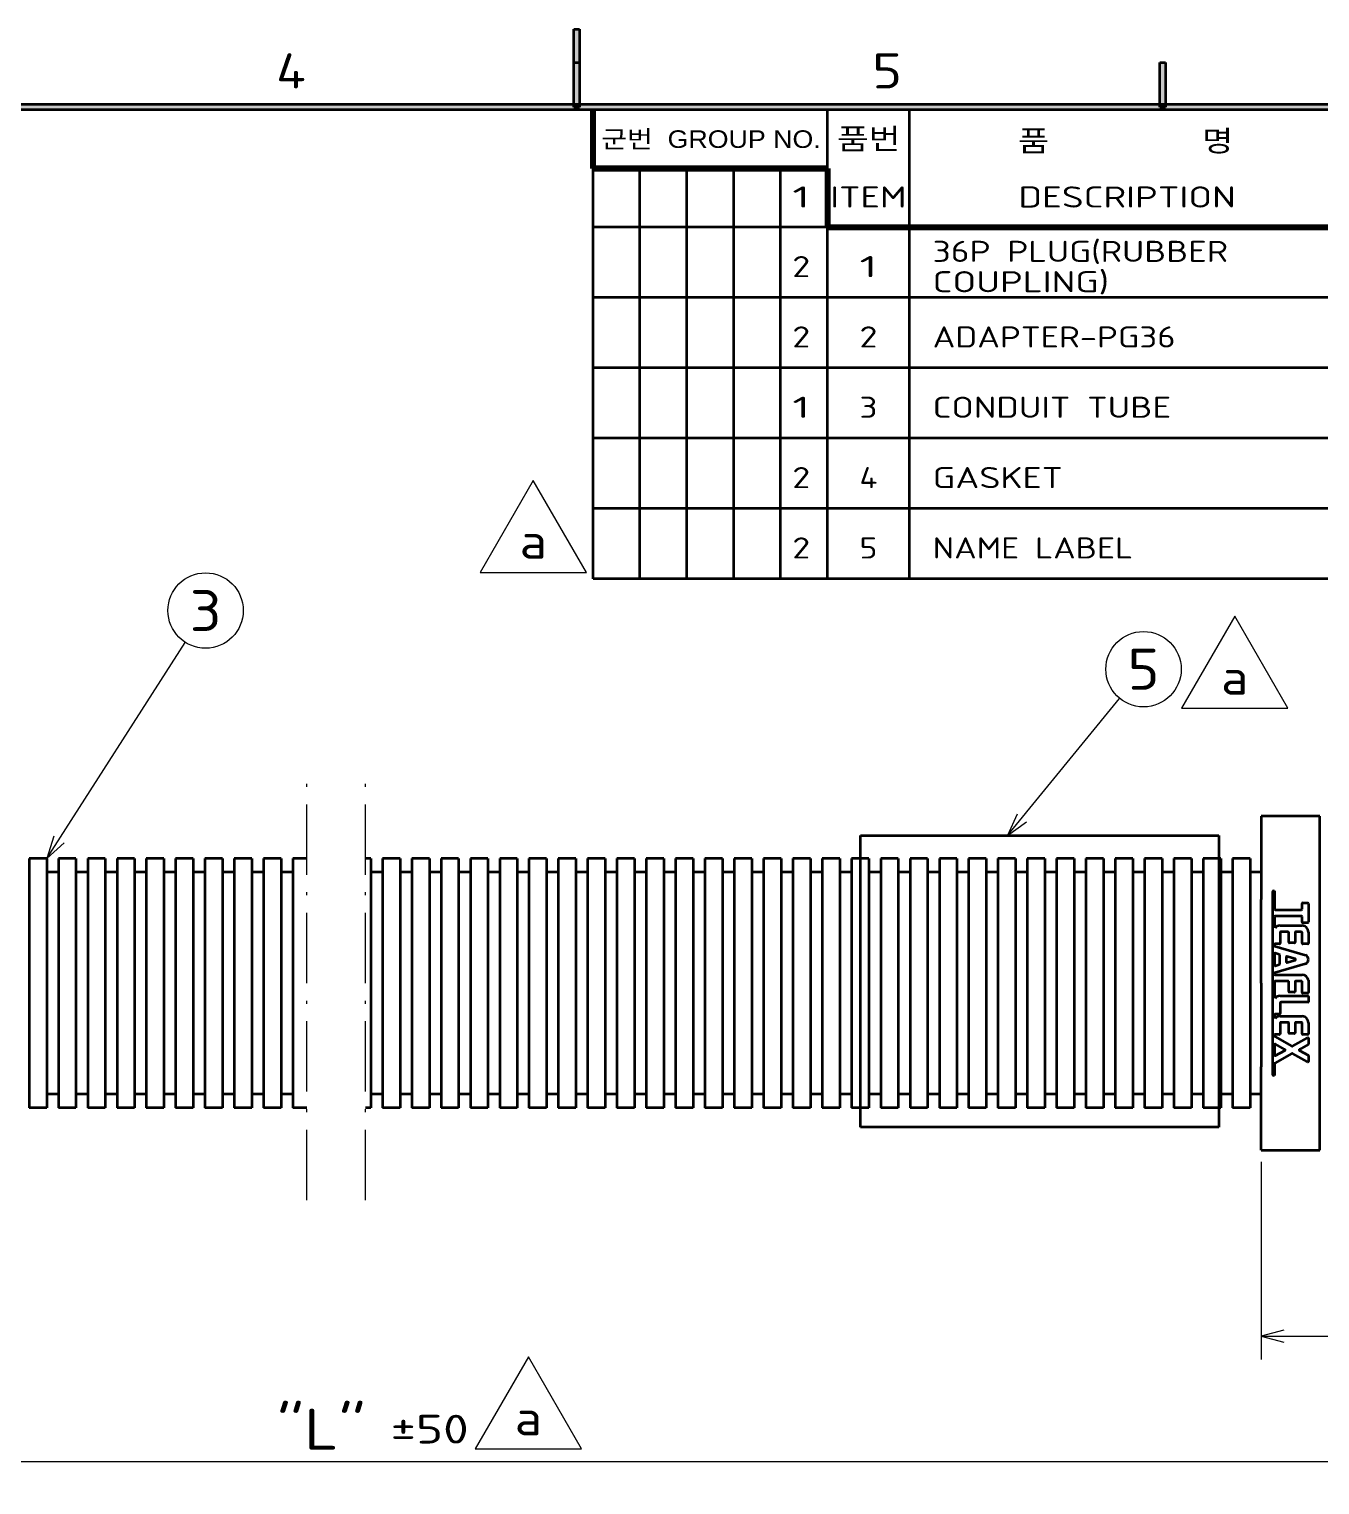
# Model space of a CAD drawing. Extents: x 23 to 417, y 3 to 294.
# Drawn here: x 173.3 to 283.4, y 169.5 to 293.7 of the extents above; entities that cross this region are included whole.
import ezdxf
from ezdxf.enums import TextEntityAlignment as Align

# ---------------------------------------------------------------- set-up
doc = ezdxf.new("R2010")
doc.units = 0
doc.linetypes.add('DASHDOT', pattern=[18.5, 12, -3, 0.5, -3])
doc.layers.get('0').update_dxf_attribs({"lineweight": 13})
doc.layers.add('3', color=7, linetype='Continuous', lineweight=13)
doc.layers.add('5', color=7, linetype='Continuous', lineweight=13)
doc.styles.get("Standard").update_dxf_attribs({"font": 'isocp.shx'})
doc.styles.add('굴림', font='Gulim.ttf')
doc.dimstyles.get("Standard").update_dxf_attribs({"dimtxt": 2.5, "dimasz": 2.5, "dimexe": 1.25, "dimexo": 0.625, "dimtad": 1, "dimtxsty": 'Standard', "dimcen": 2.5, "dimadec": 0, "dimazin": 0, "dimtfac": 1, "dimtmove": 0, "dimatfit": 0, "dimfxl": 0, "dimarcsym": 0})

# ---------------------------------------------------------------- blocks, each defined once
blk = doc.blocks.new('*D199')
at = {"color": 34, "lineweight": 13}
for p, q in [((45.72, 194.07), (45.72, 169.46)), ((353.94, 194.07), (353.94, 169.46)), ((45.72, 171.46), (353.94, 171.46))]:
    blk.add_line(p, q, dxfattribs=at)
for points in [[(47.65, 171.98), (45.72, 171.46), (47.65, 170.94)], [(352.01, 170.94), (353.94, 171.46), (352.01, 171.98)]]:
    blk.add_lwpolyline(points, dxfattribs=at)
for s, height, width, p, p2 in [('"L"', 3.5, 1.239293, (194.44, 172.46), (202.03, 172.46)), ('%%p50', 2.45, 1.394616, (204.13, 172.99), (210.8, 172.99))]:
    blk.add_text(s, height=height, dxfattribs=dict(at, width=width)).set_placement(p, p2, align=Align.FIT)
blk = doc.blocks.new('*D200')
at = {"color": 34, "lineweight": 13, "ltscale": 0.421525}
blk.add_line((278.4, 197.01), (278.4, 180.15), dxfattribs=at)
at = {"color": 34, "lineweight": 13, "ltscale": 0.348082}
blk.add_line((353.94, 194.07), (353.94, 180.15), dxfattribs=at)
at = {"color": 34, "lineweight": 13}
blk.add_line((278.4, 182.15), (353.94, 182.15), dxfattribs=at)
for points in [[(280.33, 182.67), (278.4, 182.15), (280.33, 181.63)], [(352.01, 181.63), (353.94, 182.15), (352.01, 182.67)]]:
    blk.add_lwpolyline(points, dxfattribs=at)
for s, height, width, p, p2 in [('155', 3.5, 1.524394, (307.01, 183.15), (316.57, 183.15)), ('/[6.3]', 3.5, 1.346365, (326.33, 183.15), (340.71, 183.15)), ('%%p50', 2.45, 1.394616, (318.67, 183.68), (325.33, 183.68))]:
    blk.add_text(s, height=height, dxfattribs=dict(at, width=width)).set_placement(p, p2, align=Align.FIT)
blk = doc.blocks.new('BLOCK4341')
at = {"layer": '3', "color": 7, "lineweight": 13}
blk.add_text('4', height=3, dxfattribs=at).set_placement((194.37, 288.59), (196.9, 288.59), align=Align.FIT)
blk = doc.blocks.new('BLOCK4343')
at = {"layer": '3', "color": 7, "lineweight": 13}
blk.add_text('5', height=3, dxfattribs=at).set_placement((245.22, 288.59), (247.76, 288.59), align=Align.FIT)
blk = doc.blocks.new('BLOCK4367')
at = {"layer": '5', "color": 7, "lineweight": 13}
blk.add_text('ITEM', height=1.8, dxfattribs=at).set_placement((241.64, 278.43), (248.14, 278.43), align=Align.FIT)
blk = doc.blocks.new('BLOCK4368')
at = {"layer": '5', "color": 7, "lineweight": 13}
blk.add_text('DESCRIPTION', height=1.8, dxfattribs=at).set_placement((257.68, 278.43), (276.23, 278.43), align=Align.FIT)
blk = doc.blocks.new('BLOCK4381')
at = {"layer": '5', "color": 7, "lineweight": 13}
for s, p, p2 in [('36P PLUG(RUBBER', (250.37, 273.79), (275.57, 273.79)), ('COUPLING)', (250.37, 271.2), (265.42, 271.2))]:
    blk.add_text(s, height=1.8, dxfattribs=at).set_placement(p, p2, align=Align.FIT)
blk = doc.blocks.new('BLOCK4383')
at = {"layer": '5', "color": 7, "lineweight": 13}
blk.add_text('1', height=1.8, dxfattribs=at).set_placement((244.13, 272.49), (245.66, 272.49), align=Align.FIT)
blk = doc.blocks.new('BLOCK4384')
at = {"layer": '5', "color": 7, "lineweight": 13}
blk.add_text('2', height=1.8, dxfattribs=at).set_placement((238.4, 272.49), (239.92, 272.49), align=Align.FIT)
blk = doc.blocks.new('BLOCK4385')
at = {"layer": '5', "color": 7, "lineweight": 13}
blk.add_text('1', height=1.8, dxfattribs=at).set_placement((238.4, 278.43), (239.92, 278.43), align=Align.FIT)
blk = doc.blocks.new('BLOCK4386')
at = {"layer": '5', "color": 7, "lineweight": 13}
blk.add_text('2', height=1.8, dxfattribs=at).set_placement((238.4, 266.49), (239.92, 266.49), align=Align.FIT)
blk = doc.blocks.new('BLOCK4387')
at = {"layer": '5', "color": 7, "lineweight": 13}
blk.add_text('2', height=1.8, dxfattribs=at).set_placement((244.13, 266.49), (245.66, 266.49), align=Align.FIT)
blk = doc.blocks.new('BLOCK4388')
at = {"layer": '5', "color": 7, "lineweight": 13}
blk.add_text('ADAPTER-PG36', height=1.8, dxfattribs=at).set_placement((250.37, 266.49), (271.09, 266.49), align=Align.FIT)
blk = doc.blocks.new('BLOCK4391')
at = {"layer": '5', "color": 7, "lineweight": 13}
blk.add_text('1', height=1.8, dxfattribs=at).set_placement((238.4, 260.49), (239.92, 260.49), align=Align.FIT)
blk = doc.blocks.new('BLOCK4392')
at = {"layer": '5', "color": 7, "lineweight": 13}
blk.add_text('3', height=1.8, dxfattribs=at).set_placement((244.13, 260.49), (245.66, 260.49), align=Align.FIT)
blk = doc.blocks.new('BLOCK4393')
at = {"layer": '5', "color": 7, "lineweight": 13}
blk.add_text('CONDUIT TUBE', height=1.8, dxfattribs=at).set_placement((250.37, 260.49), (270.72, 260.49), align=Align.FIT)
blk = doc.blocks.new('BLOCK4395')
at = {"layer": '5', "color": 7, "lineweight": 13}
blk.add_text('2', height=1.8, dxfattribs=at).set_placement((238.4, 254.49), (239.92, 254.49), align=Align.FIT)
blk = doc.blocks.new('BLOCK4396')
at = {"layer": '5', "color": 7, "lineweight": 13}
blk.add_text('4', height=1.8, dxfattribs=at).set_placement((244.13, 254.49), (245.66, 254.49), align=Align.FIT)
blk = doc.blocks.new('BLOCK4397')
at = {"layer": '5', "color": 7, "lineweight": 13}
blk.add_text('GASKET', height=1.8, dxfattribs=at).set_placement((250.37, 254.49), (261.47, 254.49), align=Align.FIT)
blk = doc.blocks.new('BLOCK4399')
at = {"layer": '5', "color": 7, "lineweight": 13}
blk.add_text('2', height=1.8, dxfattribs=at).set_placement((238.4, 248.49), (239.92, 248.49), align=Align.FIT)
blk = doc.blocks.new('BLOCK4400')
at = {"layer": '5', "color": 7, "lineweight": 13}
blk.add_text('5', height=1.8, dxfattribs=at).set_placement((244.13, 248.49), (245.66, 248.49), align=Align.FIT)
blk = doc.blocks.new('BLOCK4401')
at = {"layer": '5', "color": 7, "lineweight": 13}
blk.add_text('NAME LABEL', height=1.8, dxfattribs=at).set_placement((250.37, 248.49), (267.47, 248.49), align=Align.FIT)
blk = doc.blocks.new('BLOCK4407')
at = {"layer": '3', "color": 7, "lineweight": 5}
blk.add_solid([(410.24, 287.24), (409.76, 286.76), (30, 287.24), (30, 286.76)], dxfattribs=at)
blk = doc.blocks.new('BLOCK4424')
at = {"layer": '3', "color": 7, "lineweight": 5}
blk.add_solid([(220.24, 293.65), (219.76, 293.65), (220.24, 287), (219.76, 287)], dxfattribs=at)
blk = doc.blocks.new('BLOCK4425')
at = {"layer": '3', "color": 7, "lineweight": 5}
blk.add_solid([(220.24, 290.8), (219.76, 290.8), (220.24, 287), (219.76, 287)], dxfattribs=at)
blk = doc.blocks.new('BLOCK4427')
at = {"layer": '3', "color": 7, "lineweight": 5}
blk.add_solid([(270.24, 290.8), (269.76, 290.8), (270.24, 287), (269.76, 287)], dxfattribs=at)
blk = doc.blocks.new('BLOCK4496')
at = {"layer": '3', "color": 7, "lineweight": 5}
blk.add_solid([(270.24, 290.8), (269.76, 290.8), (270.24, 287), (269.76, 287)], dxfattribs=at)
blk = doc.blocks.new('BLOCK4497')
at = {"layer": '3', "color": 7, "lineweight": 5}
blk.add_solid([(270.24, 290.8), (269.76, 290.8), (270.24, 287), (269.76, 287)], dxfattribs=at)
blk = doc.blocks.new('BLOCK4498')
at = {"layer": '3', "color": 7, "lineweight": 5}
blk.add_solid([(270.24, 290.8), (269.76, 290.8), (270.24, 287), (269.76, 287)], dxfattribs=at)
blk = doc.blocks.new('BLOCK4499')
at = {"layer": '3', "color": 7, "lineweight": 5}
blk.add_solid([(270.24, 290.8), (269.76, 290.8), (270.24, 287), (269.76, 287)], dxfattribs=at)
blk = doc.blocks.new('BLOCK4502')
at = {"color": 7, "linetype": 'DASHDOT', "lineweight": 13}
for p, q in [((-296.29, -37), (-296.29, 37)), ((-286.29, -37), (-286.29, 37))]:
    blk.add_line(p, q, dxfattribs=at)
blk = doc.blocks.new('BLOCK4503')
at = {"color": 7, "lineweight": 13}
blk.add_lwpolyline([(-267.57, -79.47), (-249.45, -79.47), (-258.51, -63.78)], close=True, dxfattribs=at)
blk.add_text('a', height=6, dxfattribs=at).set_placement((-260.84, -77.15), (-256.18, -77.15), align=Align.FIT)
blk = doc.blocks.new('BLOCK4504')
at = {"color": 7, "lineweight": 13}
blk.add_lwpolyline([(-147.07, 46.9), (-128.95, 46.9), (-138.01, 62.59)], close=True, dxfattribs=at)
blk.add_text('a', height=6, dxfattribs=at).set_placement((-140.34, 49.22), (-135.68, 49.22), align=Align.FIT)
blk = doc.blocks.new('BLOCK4505')
at = {"color": 7, "lineweight": 13}
blk.add_lwpolyline([(-266.73, 70.09), (-248.61, 70.09), (-257.67, 85.78)], close=True, dxfattribs=at)
blk.add_text('a', height=6, dxfattribs=at).set_placement((-260, 72.41), (-255.34, 72.41), align=Align.FIT)
blk = doc.blocks.new('BLOCK4517')
at = {"color": 7, "lineweight": 13}
blk.add_line((-340.68, 21.25), (-317.04, 58.15), dxfattribs=at)
blk.add_lwpolyline([(-339.46, 25.06), (-340.68, 21.25), (-337.72, 23.95)], dxfattribs=at)
blk.add_circle((-313.57, 63.57), 6.43, dxfattribs=at)
blk.add_text('3', height=7, dxfattribs=at).set_placement((-316.29, 60.07), (-310.85, 60.07), align=Align.FIT)
blk = doc.blocks.new('BLOCK4520')
at = {"color": 7, "lineweight": 13}
blk.add_line((-176.76, 25.17), (-157.64, 48.59), dxfattribs=at)
blk.add_lwpolyline([(-175.12, 28.82), (-176.76, 25.17), (-173.51, 27.51)], dxfattribs=at)
blk.add_circle((-153.57, 53.57), 6.43, dxfattribs=at)
blk.add_text('5', height=7, dxfattribs=at).set_placement((-156.29, 50.07), (-150.85, 50.07), align=Align.FIT)
blk = doc.blocks.new('BLOCK4521')
at = {"color": 7, "lineweight": 35, "ltscale": 0.25}
for p, q in [((-123.48, 28.5), (-133.48, 28.5)), ((-133.48, -28.5), (-123.48, -28.5))]:
    blk.add_line(p, q, dxfattribs=at)
at = {"color": 7, "lineweight": 35, "ltscale": 0.35625}
for p, q in [((-133.48, 28.5), (-133.48, 14.25)), ((-123.48, 14.25), (-123.48, 28.5)), ((-133.48, 0), (-133.48, 14.25)), ((-123.48, 0), (-123.48, 14.25)), ((-133.48, 0), (-133.48, -14.25)), ((-133.48, -28.5), (-133.48, -14.25))]:
    blk.add_line(p, q, dxfattribs=at)
at = {"color": 7, "lineweight": 35, "ltscale": 0.276555}
for p, q in [((-343.68, 21.25), (-343.68, 10.19)), ((-340.68, 21.25), (-340.68, 10.19)), ((-338.68, 21.25), (-338.68, 10.19)), ((-335.68, 21.25), (-335.68, 10.19)), ((-333.68, 21.25), (-333.68, 10.19)), ((-330.68, 21.25), (-330.68, 10.19)), ((-328.68, 21.25), (-328.68, 10.19)), ((-325.68, 21.25), (-325.68, 10.19)), ((-323.68, 21.25), (-323.68, 10.19)), ((-320.68, 21.25), (-320.68, 10.19)), ((-318.68, 21.25), (-318.68, 10.19)), ((-315.68, 21.25), (-315.68, 10.19)), ((-313.68, 21.25), (-313.68, 10.19)), ((-310.68, 21.25), (-310.68, 10.19)), ((-308.68, 21.25), (-308.68, 10.19)), ((-305.68, 21.25), (-305.68, 10.19)), ((-303.68, 21.25), (-303.68, 10.19)), ((-300.68, 21.25), (-300.68, 10.19)), ((-298.68, 21.25), (-298.68, 10.19)), ((-285.4, 21.25), (-285.4, 10.19)), ((-283.4, 21.25), (-283.4, 10.19)), ((-280.4, 21.25), (-280.4, 10.19)), ((-278.4, 21.25), (-278.4, 10.19)), ((-275.4, 21.25), (-275.4, 10.19)), ((-273.4, 21.25), (-273.4, 10.19)), ((-270.4, 21.25), (-270.4, 10.19)), ((-268.4, 21.25), (-268.4, 10.19)), ((-265.4, 21.25), (-265.4, 10.19)), ((-263.4, 21.25), (-263.4, 10.19)), ((-260.4, 21.25), (-260.4, 10.19)), ((-258.4, 21.25), (-258.4, 10.19)), ((-255.4, 21.25), (-255.4, 10.19)), ((-253.4, 21.25), (-253.4, 10.19)), ((-250.4, 21.25), (-250.4, 10.19)), ((-248.4, 21.25), (-248.4, 10.19)), ((-245.4, 21.25), (-245.4, 10.19)), ((-243.4, 21.25), (-243.4, 10.19)), ((-240.4, 21.25), (-240.4, 10.19)), ((-238.4, 21.25), (-238.4, 10.19)), ((-235.4, 21.25), (-235.4, 10.19)), ((-233.4, 21.25), (-233.4, 10.19)), ((-230.4, 21.25), (-230.4, 10.19)), ((-228.4, 21.25), (-228.4, 10.19)), ((-225.4, 21.25), (-225.4, 10.19)), ((-223.4, 21.25), (-223.4, 10.19)), ((-220.4, 21.25), (-220.4, 10.19)), ((-218.4, 21.25), (-218.4, 10.19)), ((-215.4, 21.25), (-215.4, 10.19)), ((-213.4, 21.25), (-213.4, 10.19)), ((-210.4, 21.25), (-210.4, 10.19)), ((-208.4, 21.25), (-208.4, 10.19)), ((-205.4, 21.25), (-205.4, 10.19)), ((-203.4, 21.25), (-203.4, 10.19)), ((-200.4, 21.25), (-200.4, 10.19)), ((-198.4, 21.25), (-198.4, 10.19)), ((-195.4, 21.25), (-195.4, 10.19)), ((-193.4, 21.25), (-193.4, 10.19)), ((-190.4, 21.25), (-190.4, 10.19)), ((-188.4, 21.25), (-188.4, 10.19)), ((-185.4, 21.25), (-185.4, 10.19)), ((-183.4, 21.25), (-183.4, 10.19)), ((-180.4, 21.25), (-180.4, 10.19)), ((-178.4, 21.25), (-178.4, 10.19)), ((-175.4, 21.25), (-175.4, 10.19)), ((-173.4, 21.25), (-173.4, 10.19)), ((-170.4, 21.25), (-170.4, 10.19)), ((-168.4, 21.25), (-168.4, 10.19)), ((-165.4, 21.25), (-165.4, 10.19)), ((-163.4, 21.25), (-163.4, 10.19)), ((-160.4, 21.25), (-160.4, 10.19)), ((-158.4, 21.25), (-158.4, 10.19)), ((-155.4, 21.25), (-155.4, 10.19)), ((-153.4, 21.25), (-153.4, 10.19)), ((-150.4, 21.25), (-150.4, 10.19)), ((-148.4, 21.25), (-148.4, 10.19)), ((-145.4, 21.25), (-145.4, 10.19)), ((-143.4, 21.25), (-143.4, 10.19)), ((-140.4, 21.25), (-140.4, 10.19)), ((-138.4, 21.25), (-138.4, 10.19)), ((-135.4, 21.25), (-135.4, 10.19))]:
    blk.add_line(p, q, dxfattribs=at)
at = {"color": 7, "lineweight": 35, "ltscale": 0.075}
for p, q in [((-340.68, 21.25), (-343.68, 21.25)), ((-335.68, 21.25), (-338.68, 21.25)), ((-330.68, 21.25), (-333.68, 21.25)), ((-325.68, 21.25), (-328.68, 21.25)), ((-320.68, 21.25), (-323.68, 21.25)), ((-315.68, 21.25), (-318.68, 21.25)), ((-310.68, 21.25), (-313.68, 21.25)), ((-305.68, 21.25), (-308.68, 21.25)), ((-300.68, 21.25), (-303.68, 21.25)), ((-280.4, 21.25), (-283.4, 21.25)), ((-275.4, 21.25), (-278.4, 21.25)), ((-270.4, 21.25), (-273.4, 21.25)), ((-265.4, 21.25), (-268.4, 21.25)), ((-260.4, 21.25), (-263.4, 21.25)), ((-255.4, 21.25), (-258.4, 21.25)), ((-250.4, 21.25), (-253.4, 21.25)), ((-245.4, 21.25), (-248.4, 21.25)), ((-240.4, 21.25), (-243.4, 21.25)), ((-235.4, 21.25), (-238.4, 21.25)), ((-230.4, 21.25), (-233.4, 21.25)), ((-225.4, 21.25), (-228.4, 21.25)), ((-220.4, 21.25), (-223.4, 21.25)), ((-215.4, 21.25), (-218.4, 21.25)), ((-210.4, 21.25), (-213.4, 21.25)), ((-205.4, 21.25), (-208.4, 21.25)), ((-200.4, 21.25), (-203.4, 21.25)), ((-195.4, 21.25), (-198.4, 21.25)), ((-190.4, 21.25), (-193.4, 21.25)), ((-185.4, 21.25), (-188.4, 21.25)), ((-180.4, 21.25), (-183.4, 21.25)), ((-175.4, 21.25), (-178.4, 21.25)), ((-170.4, 21.25), (-173.4, 21.25)), ((-165.4, 21.25), (-168.4, 21.25)), ((-160.4, 21.25), (-163.4, 21.25)), ((-155.4, 21.25), (-158.4, 21.25)), ((-150.4, 21.25), (-153.4, 21.25)), ((-145.4, 21.25), (-148.4, 21.25)), ((-140.4, 21.25), (-143.4, 21.25)), ((-135.4, 21.25), (-138.4, 21.25)), ((-340.68, -21.25), (-343.68, -21.25)), ((-335.68, -21.25), (-338.68, -21.25)), ((-330.68, -21.25), (-333.68, -21.25)), ((-325.68, -21.25), (-328.68, -21.25)), ((-320.68, -21.25), (-323.68, -21.25)), ((-315.68, -21.25), (-318.68, -21.25)), ((-310.68, -21.25), (-313.68, -21.25)), ((-305.68, -21.25), (-308.68, -21.25)), ((-300.68, -21.25), (-303.68, -21.25)), ((-280.4, -21.25), (-283.4, -21.25)), ((-275.4, -21.25), (-278.4, -21.25)), ((-270.4, -21.25), (-273.4, -21.25)), ((-265.4, -21.25), (-268.4, -21.25)), ((-260.4, -21.25), (-263.4, -21.25)), ((-255.4, -21.25), (-258.4, -21.25)), ((-250.4, -21.25), (-253.4, -21.25)), ((-245.4, -21.25), (-248.4, -21.25)), ((-240.4, -21.25), (-243.4, -21.25)), ((-235.4, -21.25), (-238.4, -21.25)), ((-230.4, -21.25), (-233.4, -21.25)), ((-225.4, -21.25), (-228.4, -21.25)), ((-220.4, -21.25), (-223.4, -21.25)), ((-215.4, -21.25), (-218.4, -21.25)), ((-210.4, -21.25), (-213.4, -21.25)), ((-205.4, -21.25), (-208.4, -21.25)), ((-200.4, -21.25), (-203.4, -21.25)), ((-195.4, -21.25), (-198.4, -21.25)), ((-190.4, -21.25), (-193.4, -21.25)), ((-185.4, -21.25), (-188.4, -21.25)), ((-180.4, -21.25), (-183.4, -21.25)), ((-175.4, -21.25), (-178.4, -21.25)), ((-170.4, -21.25), (-173.4, -21.25)), ((-165.4, -21.25), (-168.4, -21.25)), ((-160.4, -21.25), (-163.4, -21.25)), ((-155.4, -21.25), (-158.4, -21.25)), ((-150.4, -21.25), (-153.4, -21.25)), ((-145.4, -21.25), (-148.4, -21.25)), ((-140.4, -21.25), (-143.4, -21.25)), ((-135.4, -21.25), (-138.4, -21.25))]:
    blk.add_line(p, q, dxfattribs=at)
at = {"color": 7, "lineweight": 35, "ltscale": 0.059558}
for p, q in [((-296.29, 21.25), (-298.68, 21.25)), ((-296.29, -21.25), (-298.68, -21.25))]:
    blk.add_line(p, q, dxfattribs=at)
at = {"color": 7, "lineweight": 35, "ltscale": 0.022314}
for p, q in [((-285.4, 21.25), (-286.29, 21.25)), ((-285.4, -21.25), (-286.29, -21.25))]:
    blk.add_line(p, q, dxfattribs=at)
at = {"color": 7, "lineweight": 35, "ltscale": 0.05}
for p, q in [((-338.68, 18.95), (-340.68, 18.95)), ((-333.68, 18.95), (-335.68, 18.95)), ((-328.68, 18.95), (-330.68, 18.95)), ((-323.68, 18.95), (-325.68, 18.95)), ((-318.68, 18.95), (-320.68, 18.95)), ((-313.68, 18.95), (-315.68, 18.95)), ((-308.68, 18.95), (-310.68, 18.95)), ((-303.68, 18.95), (-305.68, 18.95)), ((-298.68, 18.95), (-300.68, 18.95)), ((-283.4, 18.95), (-285.4, 18.95)), ((-278.4, 18.95), (-280.4, 18.95)), ((-273.4, 18.95), (-275.4, 18.95)), ((-268.4, 18.95), (-270.4, 18.95)), ((-263.4, 18.95), (-265.4, 18.95)), ((-258.4, 18.95), (-260.4, 18.95)), ((-253.4, 18.95), (-255.4, 18.95)), ((-248.4, 18.95), (-250.4, 18.95)), ((-243.4, 18.95), (-245.4, 18.95)), ((-238.4, 18.95), (-240.4, 18.95)), ((-233.4, 18.95), (-235.4, 18.95)), ((-228.4, 18.95), (-230.4, 18.95)), ((-223.4, 18.95), (-225.4, 18.95)), ((-218.4, 18.95), (-220.4, 18.95)), ((-213.4, 18.95), (-215.4, 18.95)), ((-208.4, 18.95), (-210.4, 18.95)), ((-203.4, 18.95), (-205.4, 18.95)), ((-198.4, 18.95), (-200.4, 18.95)), ((-193.4, 18.95), (-195.4, 18.95)), ((-188.4, 18.95), (-190.4, 18.95)), ((-183.4, 18.95), (-185.4, 18.95)), ((-178.4, 18.95), (-180.4, 18.95)), ((-173.4, 18.95), (-175.4, 18.95)), ((-168.4, 18.95), (-170.4, 18.95)), ((-163.4, 18.95), (-165.4, 18.95)), ((-158.4, 18.95), (-160.4, 18.95)), ((-153.4, 18.95), (-155.4, 18.95)), ((-148.4, 18.95), (-150.4, 18.95)), ((-143.4, 18.95), (-145.4, 18.95)), ((-138.4, 18.95), (-140.4, 18.95)), ((-338.68, -18.95), (-340.68, -18.95)), ((-333.68, -18.95), (-335.68, -18.95)), ((-328.68, -18.95), (-330.68, -18.95)), ((-323.68, -18.95), (-325.68, -18.95)), ((-318.68, -18.95), (-320.68, -18.95)), ((-313.68, -18.95), (-315.68, -18.95)), ((-308.68, -18.95), (-310.68, -18.95)), ((-303.68, -18.95), (-305.68, -18.95)), ((-298.68, -18.95), (-300.68, -18.95)), ((-283.4, -18.95), (-285.4, -18.95)), ((-278.4, -18.95), (-280.4, -18.95)), ((-273.4, -18.95), (-275.4, -18.95)), ((-268.4, -18.95), (-270.4, -18.95)), ((-263.4, -18.95), (-265.4, -18.95)), ((-258.4, -18.95), (-260.4, -18.95)), ((-253.4, -18.95), (-255.4, -18.95)), ((-248.4, -18.95), (-250.4, -18.95)), ((-243.4, -18.95), (-245.4, -18.95)), ((-238.4, -18.95), (-240.4, -18.95)), ((-233.4, -18.95), (-235.4, -18.95)), ((-228.4, -18.95), (-230.4, -18.95)), ((-223.4, -18.95), (-225.4, -18.95)), ((-218.4, -18.95), (-220.4, -18.95)), ((-213.4, -18.95), (-215.4, -18.95)), ((-208.4, -18.95), (-210.4, -18.95)), ((-203.4, -18.95), (-205.4, -18.95)), ((-198.4, -18.95), (-200.4, -18.95)), ((-193.4, -18.95), (-195.4, -18.95)), ((-188.4, -18.95), (-190.4, -18.95)), ((-183.4, -18.95), (-185.4, -18.95)), ((-178.4, -18.95), (-180.4, -18.95)), ((-173.4, -18.95), (-175.4, -18.95)), ((-168.4, -18.95), (-170.4, -18.95)), ((-163.4, -18.95), (-165.4, -18.95)), ((-158.4, -18.95), (-160.4, -18.95)), ((-153.4, -18.95), (-155.4, -18.95)), ((-148.4, -18.95), (-150.4, -18.95)), ((-143.4, -18.95), (-145.4, -18.95)), ((-138.4, -18.95), (-140.4, -18.95))]:
    blk.add_line(p, q, dxfattribs=at)
at = {"color": 7, "lineweight": 35, "ltscale": 0.047972}
for p, q in [((-133.48, 18.95), (-135.4, 18.95)), ((-133.48, -18.95), (-135.4, -18.95))]:
    blk.add_line(p, q, dxfattribs=at)
at = {"color": 7, "lineweight": 35, "ltscale": 0.39117}
for p, q in [((-131.53, 0), (-131.53, 15.65)), ((-131.53, -15.65), (-131.53, 0))]:
    blk.add_line(p, q, dxfattribs=at)
at = {"color": 7, "lineweight": 35, "ltscale": 0.00492}
for p, q in [((-131.42, 15.75), (-131.23, 15.75)), ((-131.23, -15.75), (-131.42, -15.75))]:
    blk.add_line(p, q, dxfattribs=at)
at = {"color": 7, "lineweight": 35, "ltscale": 0.078037}
blk.add_line((-131.23, 15.75), (-131.23, 12.63), dxfattribs=at)
at = {"color": 7, "lineweight": 35, "ltscale": 0.112649}
for p, q in [((-131.12, 12.53), (-126.62, 12.53)), ((-126.62, 11.45), (-131.12, 11.45))]:
    blk.add_line(p, q, dxfattribs=at)
at = {"color": 7, "lineweight": 35, "ltscale": 0.023863}
blk.add_line((-126.51, 12.63), (-126.51, 13.58), dxfattribs=at)
at = {"color": 7, "lineweight": 35, "ltscale": 0.021713}
for p, q in [((-126.41, 13.69), (-125.54, 13.69)), ((-125.54, 10.32), (-126.41, 10.32)), ((-125.54, 6.7), (-126.41, 6.7)), ((-125.54, -1.69), (-126.41, -1.69)), ((-125.54, -8.74), (-126.41, -8.74))]:
    blk.add_line(p, q, dxfattribs=at)
at = {"color": 7, "lineweight": 35, "ltscale": 0.079112}
blk.add_line((-125.44, 13.58), (-125.44, 10.42), dxfattribs=at)
at = {"color": 7, "lineweight": 35}
for p, q in [((-343.68, 10.19), (-343.68, -21.25)), ((-340.68, 10.19), (-340.68, -21.25)), ((-338.68, 10.19), (-338.68, -21.25)), ((-335.68, 10.19), (-335.68, -21.25)), ((-333.68, 10.19), (-333.68, -21.25)), ((-330.68, 10.19), (-330.68, -21.25)), ((-328.68, 10.19), (-328.68, -21.25)), ((-325.68, 10.19), (-325.68, -21.25)), ((-323.68, 10.19), (-323.68, -21.25)), ((-320.68, 10.19), (-320.68, -21.25)), ((-318.68, 10.19), (-318.68, -21.25)), ((-315.68, 10.19), (-315.68, -21.25)), ((-313.68, 10.19), (-313.68, -21.25)), ((-310.68, 10.19), (-310.68, -21.25)), ((-308.68, 10.19), (-308.68, -21.25)), ((-305.68, 10.19), (-305.68, -21.25)), ((-303.68, 10.19), (-303.68, -21.25)), ((-300.68, 10.19), (-300.68, -21.25)), ((-298.68, 10.19), (-298.68, -21.25)), ((-285.4, 10.19), (-285.4, -21.25)), ((-283.4, 10.19), (-283.4, -21.25)), ((-280.4, 10.19), (-280.4, -21.25)), ((-278.4, 10.19), (-278.4, -21.25)), ((-275.4, 10.19), (-275.4, -21.25)), ((-273.4, 10.19), (-273.4, -21.25)), ((-270.4, 10.19), (-270.4, -21.25)), ((-268.4, 10.19), (-268.4, -21.25)), ((-265.4, 10.19), (-265.4, -21.25)), ((-263.4, 10.19), (-263.4, -21.25)), ((-260.4, 10.19), (-260.4, -21.25)), ((-258.4, 10.19), (-258.4, -21.25)), ((-255.4, 10.19), (-255.4, -21.25)), ((-253.4, 10.19), (-253.4, -21.25)), ((-250.4, 10.19), (-250.4, -21.25)), ((-248.4, 10.19), (-248.4, -21.25)), ((-245.4, 10.19), (-245.4, -21.25)), ((-243.4, 10.19), (-243.4, -21.25)), ((-240.4, 10.19), (-240.4, -21.25)), ((-238.4, 10.19), (-238.4, -21.25)), ((-235.4, 10.19), (-235.4, -21.25)), ((-233.4, 10.19), (-233.4, -21.25)), ((-230.4, 10.19), (-230.4, -21.25)), ((-228.4, 10.19), (-228.4, -21.25)), ((-225.4, 10.19), (-225.4, -21.25)), ((-223.4, 10.19), (-223.4, -21.25)), ((-220.4, 10.19), (-220.4, -21.25)), ((-218.4, 10.19), (-218.4, -21.25)), ((-215.4, 10.19), (-215.4, -21.25)), ((-213.4, 10.19), (-213.4, -21.25)), ((-210.4, 10.19), (-210.4, -21.25)), ((-208.4, 10.19), (-208.4, -21.25)), ((-205.4, 10.19), (-205.4, -21.25)), ((-203.4, 10.19), (-203.4, -21.25)), ((-200.4, 10.19), (-200.4, -21.25)), ((-198.4, 10.19), (-198.4, -21.25)), ((-195.4, 10.19), (-195.4, -21.25)), ((-193.4, 10.19), (-193.4, -21.25)), ((-190.4, 10.19), (-190.4, -21.25)), ((-188.4, 10.19), (-188.4, -21.25)), ((-185.4, 10.19), (-185.4, -21.25)), ((-183.4, 10.19), (-183.4, -21.25)), ((-180.4, 10.19), (-180.4, -21.25)), ((-178.4, 10.19), (-178.4, -21.25)), ((-175.4, 10.19), (-175.4, -21.25)), ((-173.4, 10.19), (-173.4, -21.25)), ((-170.4, 10.19), (-170.4, -21.25)), ((-168.4, 10.19), (-168.4, -21.25)), ((-165.4, 10.19), (-165.4, -21.25)), ((-163.4, 10.19), (-163.4, -21.25)), ((-160.4, 10.19), (-160.4, -21.25)), ((-158.4, 10.19), (-158.4, -21.25)), ((-155.4, 10.19), (-155.4, -21.25)), ((-153.4, 10.19), (-153.4, -21.25)), ((-150.4, 10.19), (-150.4, -21.25)), ((-148.4, 10.19), (-148.4, -21.25)), ((-145.4, 10.19), (-145.4, -21.25)), ((-143.4, 10.19), (-143.4, -21.25)), ((-140.4, 10.19), (-140.4, -21.25)), ((-138.4, 10.19), (-138.4, -21.25)), ((-135.4, 10.19), (-135.4, -21.25)), ((-123.48, -28.5), (-123.48, 0))]:
    blk.add_line(p, q, dxfattribs=at)
at = {"color": 7, "lineweight": 35, "ltscale": 0.047866}
blk.add_line((-131.23, 11.35), (-131.23, 9.43), dxfattribs=at)
at = {"color": 7, "lineweight": 35, "ltscale": 0.023218}
blk.add_line((-126.51, 10.42), (-126.51, 11.35), dxfattribs=at)
at = {"color": 7, "lineweight": 35, "ltscale": 0.094313}
for p, q in [((-130.26, 9.83), (-126.49, 9.83)), ((-130.26, -5.61), (-126.49, -5.61))]:
    blk.add_line(p, q, dxfattribs=at)
at = {"color": 7, "lineweight": 35, "ltscale": 0.045575}
for p, q in [((-130.26, 8.63), (-130.26, 6.81)), ((-126.51, 6.81), (-126.51, 8.63)), ((-130.26, -6.81), (-130.26, -8.64)), ((-126.51, -8.64), (-126.51, -6.81))]:
    blk.add_line(p, q, dxfattribs=at)
at = {"color": 7, "lineweight": 35, "ltscale": 0.031387}
for p, q in [((-128.9, 8.73), (-130.16, 8.73)), ((-128.9, -6.71), (-130.16, -6.71))]:
    blk.add_line(p, q, dxfattribs=at)
at = {"color": 7, "lineweight": 35, "ltscale": 0.041491}
for p, q in [((-128.8, 6.97), (-128.8, 8.63)), ((-127.72, 8.63), (-127.72, 6.97)), ((-128.8, -8.47), (-128.8, -6.81)), ((-127.72, -6.81), (-127.72, -8.47))]:
    blk.add_line(p, q, dxfattribs=at)
at = {"color": 7, "lineweight": 35, "ltscale": 0.024937}
for p, q in [((-126.62, 8.73), (-127.61, 8.73)), ((-126.62, 0.33), (-127.61, 0.33)), ((-126.62, -6.71), (-127.61, -6.71))]:
    blk.add_line(p, q, dxfattribs=at)
at = {"color": 7, "lineweight": 35, "ltscale": 0.047457}
for p, q in [((-125.44, 8.71), (-125.44, 6.81)), ((-125.44, -6.74), (-125.44, -8.64))]:
    blk.add_line(p, q, dxfattribs=at)
at = {"color": 7, "lineweight": 35, "ltscale": 0.004885}
blk.add_line((-131.23, 6.6), (-131.23, 6.41), dxfattribs=at)
at = {"color": 7, "lineweight": 35, "ltscale": 0.048555}
blk.add_line((-131.23, 5.01), (-131.23, 3.07), dxfattribs=at)
at = {"color": 7, "lineweight": 35, "ltscale": 0.135721}
for p, q in [((-131.15, 6.31), (-125.93, 4.8)), ((-125.93, 3.27), (-131.15, 1.77))]:
    blk.add_line(p, q, dxfattribs=at)
at = {"color": 7, "lineweight": 35, "ltscale": 0.018918}
for p, q in [((-130.37, 6.7), (-131.12, 6.7)), ((-130.37, -5.3), (-131.12, -5.3)), ((-130.37, -8.74), (-131.12, -8.74))]:
    blk.add_line(p, q, dxfattribs=at)
at = {"color": 7, "lineweight": 35, "ltscale": 0.017898}
for p, q in [((-130.41, 4.91), (-131.09, 5.11)), ((-131.09, 2.97), (-130.41, 3.17))]:
    blk.add_line(p, q, dxfattribs=at)
at = {"color": 7, "lineweight": 35, "ltscale": 0.021928}
for p, q in [((-127.82, 6.87), (-128.7, 6.87)), ((-127.82, -1.53), (-128.7, -1.53)), ((-127.82, -8.58), (-128.7, -8.58))]:
    blk.add_line(p, q, dxfattribs=at)
at = {"color": 7, "lineweight": 35, "ltscale": 0.038647}
blk.add_line((-130.33, 3.27), (-130.33, 4.81), dxfattribs=at)
at = {"color": 7, "lineweight": 35, "ltscale": 0.020071}
blk.add_line((-129.25, 4.44), (-129.25, 3.64), dxfattribs=at)
at = {"color": 7, "lineweight": 35, "ltscale": 0.036257}
for p, q in [((-127.72, 4.14), (-129.12, 4.54)), ((-129.12, 3.54), (-127.72, 3.94))]:
    blk.add_line(p, q, dxfattribs=at)
at = {"color": 7, "lineweight": 35, "ltscale": 0.003651}
blk.add_line((-131.23, 1.67), (-131.23, 1.52), dxfattribs=at)
at = {"color": 7, "lineweight": 35, "ltscale": 0.005714}
for p, q in [((-131.23, 0.23), (-131.23, 0)), ((-128.8, 0), (-128.8, 0.23)), ((-127.72, 0.23), (-127.72, 0)), ((-126.51, 0), (-126.51, 0.23))]:
    blk.add_line(p, q, dxfattribs=at)
at = {"color": 7, "lineweight": 35, "ltscale": 0.115228}
blk.add_line((-131.12, 1.42), (-126.51, 1.42), dxfattribs=at)
at = {"color": 7, "lineweight": 35, "ltscale": 0.055464}
blk.add_line((-128.9, 0.33), (-131.12, 0.33), dxfattribs=at)
at = {"color": 7, "lineweight": 35, "ltscale": 0.012748}
blk.add_line((-125.44, 0.51), (-125.44, 0), dxfattribs=at)
at = {"color": 7, "lineweight": 35, "ltscale": 0.064294}
blk.add_line((-131.23, 0), (-131.23, -2.57), dxfattribs=at)
at = {"color": 7, "lineweight": 35, "ltscale": 0.118023}
blk.add_line((-130.26, -2.17), (-125.54, -2.17), dxfattribs=at)
at = {"color": 7, "lineweight": 35, "ltscale": 0.035777}
for p, q in [((-128.8, -1.43), (-128.8, 0)), ((-127.72, 0), (-127.72, -1.43))]:
    blk.add_line(p, q, dxfattribs=at)
at = {"color": 7, "lineweight": 35, "ltscale": 0.039646}
for p, q in [((-126.51, -1.59), (-126.51, 0)), ((-125.44, 0), (-125.44, -1.59))]:
    blk.add_line(p, q, dxfattribs=at)
at = {"color": 7, "lineweight": 35, "ltscale": 0.022358}
blk.add_line((-125.44, -2.27), (-125.44, -3.17), dxfattribs=at)
at = {"color": 7, "lineweight": 35, "ltscale": 0.045574}
blk.add_line((-130.26, -3.37), (-130.26, -5.2), dxfattribs=at)
at = {"color": 7, "lineweight": 35, "ltscale": 0.115443}
blk.add_line((-125.54, -3.27), (-130.16, -3.27), dxfattribs=at)
at = {"color": 7, "lineweight": 35, "ltscale": 0.015189}
blk.add_line((-131.23, -5.4), (-131.23, -6.01), dxfattribs=at)
at = {"color": 7, "lineweight": 35, "ltscale": 0.004054}
blk.add_line((-131.23, -8.84), (-131.23, -9.01), dxfattribs=at)
at = {"color": 7, "lineweight": 35, "ltscale": 0.083928}
blk.add_line((-131.17, -9.1), (-128.25, -10.75), dxfattribs=at)
at = {"color": 7, "lineweight": 35, "ltscale": 0.07319}
for p, q in [((-128.15, -10.75), (-125.59, -9.32)), ((-125.59, -13.43), (-128.15, -12.01))]:
    blk.add_line(p, q, dxfattribs=at)
at = {"color": 7, "lineweight": 35, "ltscale": 0.024137}
for p, q in [((-125.44, -9.41), (-125.44, -10.37)), ((-125.44, -12.38), (-125.44, -13.34))]:
    blk.add_line(p, q, dxfattribs=at)
at = {"color": 7, "lineweight": 35, "ltscale": 0.044207}
blk.add_line((-131.23, -10.49), (-131.23, -12.26), dxfattribs=at)
at = {"color": 7, "lineweight": 35, "ltscale": 0.083954}
blk.add_line((-128.25, -12.01), (-131.17, -13.66), dxfattribs=at)
at = {"color": 7, "lineweight": 35, "ltscale": 0.046054}
for p, q in [((-129.46, -11.29), (-131.07, -10.4)), ((-131.07, -12.35), (-129.46, -11.47))]:
    blk.add_line(p, q, dxfattribs=at)
at = {"color": 7, "lineweight": 35, "ltscale": 0.042172}
for p, q in [((-125.49, -10.46), (-126.96, -11.29)), ((-126.96, -11.47), (-125.49, -12.29))]:
    blk.add_line(p, q, dxfattribs=at)
at = {"color": 7, "lineweight": 35, "ltscale": 0.050088}
blk.add_line((-131.23, -13.75), (-131.23, -15.75), dxfattribs=at)
at = {"color": 7, "lineweight": 35}
for centre, radius, start, end in [((-131.42, 15.65), 0.105, 90.9442, 179.2524), ((-131.12, 12.63), 0.104, 180.1379, 269.7399), ((-126.62, 12.63), 0.104, 270.3151, 359.7827), ((-126.41, 13.58), 0.104, 90.4053, 179.7354), ((-125.54, 13.58), 0.104, 0.3493, 89.535), ((-131.12, 11.35), 0.103, 90.1652, 179.9081), ((-126.62, 11.35), 0.103, 0.0277, 89.8757), ((-126.41, 10.42), 0.103, 180.025, 269.9123), ((-125.54, 10.42), 0.103, 270.1027, 359.9767), ((-130.28, 8.77), 1.06, 89.266, 143.5202), ((-130.16, 8.63), 0.103, 90.0244, 180.0096), ((-128.9, 8.63), 0.103, 359.9447, 89.9983), ((-127.61, 8.63), 0.103, 90.0244, 180.0096), ((-126.62, 8.63), 0.103, 359.9447, 89.9983), ((-126.55, 8.73), 1.11, 358.9549, 86.9509), ((-131.12, 6.6), 0.103, 89.9855, 180.0244), ((-131.12, 6.41), 0.103, 180.0101, 253.8922), ((-131.12, 5.01), 0.103, 73.9315, 180), ((-130.37, 6.81), 0.103, 269.9734, 0.0676), ((-128.7, 6.97), 0.103, 179.9593, 270.0208), ((-127.82, 6.97), 0.103, 269.9743, 0.0684), ((-126.41, 6.81), 0.103, 179.9593, 270.0227), ((-125.54, 6.81), 0.103, 269.9734, 0.0676), ((-131.12, 3.07), 0.103, 180, 286.0685), ((-130.43, 4.81), 0.103, 0, 73.9315), ((-130.43, 3.27), 0.103, 286.0685, 360), ((-129.14, 4.44), 0.103, 73.9315, 180), ((-129.14, 3.64), 0.103, 180, 286.0685), ((-127.75, 4.04), 0.103, 286.0685, 73.9315), ((-126.28, 4.04), 0.839, 360, 65.8798), ((-126.28, 4.04), 0.84, 294.1417, 314.1069), ((-126.27, 4.04), 0.831, 313.8052, 0.1811), ((-131.12, 1.67), 0.103, 106.0591, 180.0031), ((-131.12, 1.52), 0.103, 179.9478, 270.0446), ((-131.12, 0.23), 0.103, 89.9363, 180.0477), ((-128.9, 0.23), 0.103, 359.9497, 90.05), ((-127.61, 0.23), 0.103, 89.9363, 180.0477), ((-126.62, 0.23), 0.103, 359.9497, 90.05), ((-126.5, 0.35), 1.07, 8.7095, 90.6739), ((-130.28, -3.23), 1.06, 89.233, 143.5464), ((-128.7, -1.43), 0.103, 179.9507, 270.058), ((-127.82, -1.43), 0.103, 269.9556, 0.0518), ((-126.41, -1.59), 0.103, 179.9506, 270.0578), ((-125.54, -1.59), 0.103, 269.9558, 0.0519), ((-125.54, -2.27), 0.103, 359.9499, 90.0621), ((-130.16, -3.37), 0.103, 89.9409, 180.0516), ((-125.54, -3.17), 0.103, 269.9596, 0.0538), ((-131.12, -5.4), 0.103, 89.9514, 180.0541), ((-130.28, -6.67), 1.06, 89.2348, 143.5473), ((-130.37, -5.2), 0.103, 269.9665, 0.0597), ((-130.16, -6.81), 0.103, 89.9875, 180.0244), ((-128.9, -6.81), 0.103, 359.9411, 90.0238), ((-127.61, -6.81), 0.103, 89.9875, 180.0244), ((-126.62, -6.81), 0.103, 359.9411, 90.0238), ((-126.55, -6.72), 1.11, 358.955, 86.98), ((-131.12, -8.84), 0.103, 90.0281, 180.0086), ((-131.12, -9.01), 0.103, 180.0198, 241.1054), ((-130.37, -8.64), 0.103, 270.0166, 0.0407), ((-128.7, -8.47), 0.103, 180.0046, 269.9637), ((-127.82, -8.47), 0.103, 270.0141, 0.0409), ((-126.41, -8.64), 0.103, 180.0061, 269.9599), ((-125.54, -9.41), 0.103, 0.0932, 119.0534), ((-125.54, -8.64), 0.103, 270.0166, 0.0407), ((-131.12, -10.49), 0.103, 61.3178, 180), ((-131.12, -12.26), 0.103, 180, 298.6822), ((-129.51, -11.38), 0.103, 298.6822, 61.3178), ((-128.2, -10.66), 0.103, 240.5774, 299.1975), ((-128.2, -12.1), 0.103, 60.7885, 119.4305), ((-126.91, -11.38), 0.102, 119.0029, 241.0635), ((-125.54, -10.37), 0.103, 299.2536, 359.98), ((-125.54, -12.38), 0.103, 0.0157, 60.7427), ((-131.12, -13.75), 0.103, 119.486, 179.9831), ((-125.54, -13.34), 0.104, 241.4749, 359.4215), ((-131.42, -15.65), 0.105, 180.7859, 269.0266)]:
    blk.add_arc(centre, radius, start, end, dxfattribs=at)

msp = doc.modelspace()

# ---------------------------------------------------------------- linework, layer by layer
at = {"color": 7, "lineweight": 35}
for p, q in [((221.4025, 246.7625), (221.4025, 286.7625)), ((241.4025, 246.7625), (241.4025, 286.7625)), ((248.4025, 246.7625), (248.4025, 286.7625)), ((225.4025, 246.7625), (225.4025, 281.7625)), ((229.4025, 246.7625), (229.4025, 281.7625)), ((233.4025, 246.7625), (233.4025, 281.7625)), ((237.4025, 246.7625), (237.4025, 281.7625)), ((409.7625, 276.7625), (221.4025, 276.7625)), ((409.7625, 270.7625), (221.4025, 270.7625)), ((409.7625, 264.7625), (221.4025, 264.7625)), ((409.7625, 258.7625), (221.4025, 258.7625)), ((409.7625, 252.7625), (221.4025, 252.7625)), ((409.7625, 246.7625), (221.4025, 246.7625)), ((244.2053, 224.848), (274.7697, 224.848)), ((244.2053, 199.9862), (244.2053, 224.848)), ((274.7697, 224.848), (274.7697, 199.9862)), ((274.7697, 199.9862), (244.2053, 199.9862))]:
    msp.add_line(p, q, dxfattribs=at)
at = {"color": 7, "lineweight": 140, "ltscale": 0.125}
for p, q in [((221.4025, 281.7625), (221.4025, 286.7625)), ((241.4025, 281.7625), (241.4025, 276.7625))]:
    msp.add_line(p, q, dxfattribs=at)
at = {"color": 7, "lineweight": 100, "ltscale": 0.5}
msp.add_line((241.4025, 281.7625), (221.4025, 281.7625), dxfattribs=at)
at = {"color": 7, "lineweight": 140, "ltscale": 0.5}
msp.add_line((221.4025, 281.7625), (241.4025, 281.7625), dxfattribs=at)
at = {"color": 7, "lineweight": 140}
msp.add_line((241.4025, 276.7625), (409.7625, 276.7625), dxfattribs=at)
at = {"layer": '3', "color": 7, "lineweight": 35, "ltscale": 0.16625}
for p, q in [((219.7625, 287), (219.7625, 293.65)), ((220.2375, 293.65), (220.2375, 287))]:
    msp.add_line(p, q, dxfattribs=at)
at = {"layer": '3', "color": 7, "lineweight": 35, "ltscale": 0.011875}
for p, q in [((219.7625, 293.65), (220.2375, 293.65)), ((219.7625, 290.8), (220.2375, 290.8)), ((269.7625, 290.8), (270.2375, 290.8)), ((220.2375, 287), (219.7625, 287)), ((220.2375, 287), (219.7625, 287)), ((270.2375, 287), (269.7625, 287))]:
    msp.add_line(p, q, dxfattribs=at)
at = {"layer": '3', "color": 7, "lineweight": 35, "ltscale": 0.095}
for p, q in [((219.7625, 287), (219.7625, 290.8)), ((220.2375, 290.8), (220.2375, 287)), ((269.7625, 287), (269.7625, 290.8)), ((270.2375, 290.8), (270.2375, 287))]:
    msp.add_line(p, q, dxfattribs=at)
at = {"layer": '3', "color": 7, "lineweight": 35}
for p, q in [((30, 287.2375), (410.2375, 287.2375)), ((409.7625, 286.7625), (30, 286.7625))]:
    msp.add_line(p, q, dxfattribs=at)

# ---------------------------------------------------------------- block references
at = {"lineweight": 0, "xscale": 0.5, "yscale": 0.5, "zscale": 0.5}
for name in ['BLOCK4505', 'BLOCK4517', 'BLOCK4504', 'BLOCK4520', 'BLOCK4521', 'BLOCK4502', 'BLOCK4503']:
    msp.add_blockref(name, (345.1414, 212.2613), dxfattribs=at)
at = {"layer": '3', "lineweight": 0}
for name in ['BLOCK4424', 'BLOCK4341', 'BLOCK4425', 'BLOCK4343', 'BLOCK4427', 'BLOCK4496', 'BLOCK4497', 'BLOCK4498', 'BLOCK4499', 'BLOCK4407']:
    msp.add_blockref(name, (0, 0), dxfattribs=at)
at = {"layer": '5', "lineweight": 0}
for name in ['BLOCK4385', 'BLOCK4367', 'BLOCK4368', 'BLOCK4381', 'BLOCK4384', 'BLOCK4383', 'BLOCK4386', 'BLOCK4387', 'BLOCK4388', 'BLOCK4391', 'BLOCK4392', 'BLOCK4393', 'BLOCK4395', 'BLOCK4396', 'BLOCK4397', 'BLOCK4399', 'BLOCK4400', 'BLOCK4401']:
    msp.add_blockref(name, (0, 0), dxfattribs=at)

# ---------------------------------------------------------------- texts
at = {"layer": '5', "color": 7, "lineweight": 13, "style": '굴림'}
for s, height, width, p, p2 in [('군번  GROUP NO.', 1.5, 1.09506, (222.1138, 283.5158), (240.8253, 283.5158)), ('품번', 1.8, 1.100096, (242.2185, 283.385), (247.6185, 283.385)), ('품                 명', 1.8, 0.975708, (257.6552, 283.2187), (276.0014, 283.2187))]:
    msp.add_text(s, height=height, dxfattribs=dict(at, width=width)).set_placement(p, p2, align=Align.FIT)

# ---------------------------------------------------------------- dimensions: what is measured, and where the dimension line sits
at = {"color": 0, "lineweight": 0}
for base, p1, p2, angle, text, picture, middle in [((353.9414, 182.1503), (278.4006, 198.0113), (353.9414, 195.0736), 359.998092, '155{}{%%p50}/[6.3]', '*D200', (323.8572, 182.1503)), ((45.7156, 171.4602), (353.9414, 195.0736), (45.7156, 195.0736), 179.999046, '"L"{}{%%p50}', '*D199', (202.6186, 171.4602))]:
    dim = msp.add_linear_dim(base=base, p1=p1, p2=p2, angle=angle, text=text, dimstyle='Standard', override={"dimlfac": 2, "dimtol": 0, "dimlim": 0, "dimtp": 50, "dimtm": 50}, dxfattribs=at)
    dim.commit()
    dim.dimension.update_dxf_attribs({"geometry": picture, "text_midpoint": middle, "dimtype": 160})

doc.saveas('drawing.dxf')
